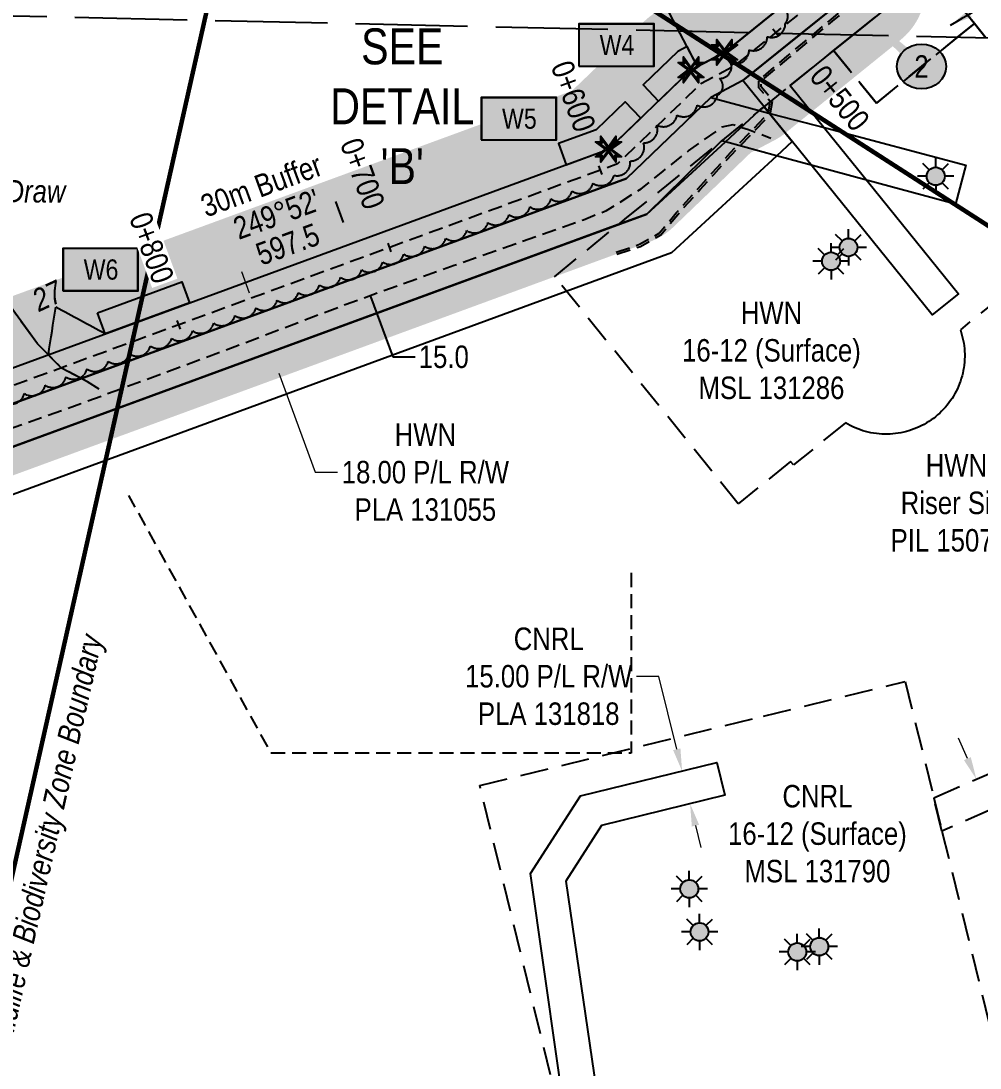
# Model space of a CAD drawing. Extents: x 404585 to 410512, y 6059634 to 6065450.
# Drawn here: x 405766.1 to 406193.3, y 6062492.7 to 6062958.8 of the extents above; entities that cross this region are included whole.
import ezdxf
from ezdxf.enums import TextEntityAlignment as Align

# ---------------------------------------------------------------- set-up
doc = ezdxf.new("R2010")
doc.units = 0
doc.header["$LTSCALE"] = 5
doc.header["$PDSIZE"] = 0.5
for name, pattern in [('0', [1, 1, 0]), ('DASHDOT2', [12.7, 6.35, -3.175, 0, -3.175]), ('foc-ACCESSROAD', [3.75, 2.5, -1.25]), ('foc-TIELINE', [1.875, 1.25, -0.625]), ('foc-TOPO-ephemeral', [6.25, 3.125, -0.625, 0.625, -0.625, 0.625, -0.625]), ('foc-UNSURVEYED', [12.5, 10, -2.5]), ('UG_PIPE', [1.875, 1.25, -0.625])]:
    doc.linetypes.add(name, pattern=pattern)
doc.layers.get('Defpoints').update_dxf_attribs({"color": 9})
for name, color, linetype in [('AS-PIPE-UG', 44, 'UG_PIPE'), ('AS-WILDLIFE', 131, 'DASHDOT2'), ('CHAINAGE', 201, 'foc-TIELINE'), ('DETAIL-T', 7, 'Continuous'), ('F-AR', 190, 'foc-ACCESSROAD'), ('F-RW', 190, 'Continuous'), ('F-WS', 190, 'foc-ACCESSROAD'), ('F-WS-S', 190, 'Continuous'), ('L-BD1', 253, 'Continuous'), ('L-MON', 1, 'Continuous'), ('L-USEC', 7, 'foc-UNSURVEYED'), ('P-BUFFER-H 30m', 51, 'Continuous'), ('P-BUFFER-T', 40, 'Continuous'), ('P-ELEVATION', 7, 'Continuous'), ('P-PROPOSED', 10, 'Continuous'), ('P-PROPOSED-H', 21, 'Continuous'), ('P-TEMP-BLOCKS', 250, 'Continuous'), ('P-TEMP-H', 41, 'Continuous'), ('P-TEMP_WORKSPACE', 46, 'Continuous'), ('P-TXT', 4, 'Continuous'), ('T-BUSH', 110, '0'), ('T-DRAW', 143, 'foc-TOPO-ephemeral'), ('T-WATER-T', 170, 'Continuous')]:
    doc.layers.add(name, color=color, linetype=linetype)
for name, color, linetype, lineweight in [('CHAINAGE-T', 201, 'Continuous', 18), ('F-AR-T', 190, 'Continuous', 9), ('F-RW-T', 190, 'Continuous', 9), ('F-WS-T', 190, 'Continuous', 9), ('T-TIE-T', 201, 'Continuous', 18)]:
    doc.layers.add(name, color=color, linetype=linetype, lineweight=lineweight)
doc.styles.add('240', font='ARIALN.TTF', dxfattribs={"height": 30})
doc.styles.add('80', font='ARIALN.TTF', dxfattribs={"height": 10})
doc.styles.add('80CG', font='ARIALN.TTF', dxfattribs={"height": 10})
doc.styles.add('80L', font='ARIALN.TTF', dxfattribs={"height": 10})
doc.styles.add('80LS', font='ARIALNI.TTF', dxfattribs={"height": 10})
doc.styles.add('foc-LtypeFont', font='ARIALN.TTF', dxfattribs={"height": 7.349999999999999})
doc.linetypes.add('foc-TOPO-flowdirection-NOLINE', pattern='A,0,[">",foc-LtypeFont,S=0.3,R=0,X=0,Y=-0.945],-20,[">",foc-LtypeFont,S=0.3,R=0,X=0,Y=-0.945],0', length=20)
doc.dimstyles.new('Compass 5 000', dxfattribs={"dimscale": 5, "dimtxt": 9, "dimasz": 2, "dimexe": 0.2, "dimexo": 0.0625, "dimgap": 0.5, "dimtad": 0, "dimtih": 1, "dimtoh": 1, "dimzin": 0, "dimdsep": 46, "dimtxsty": '80CG', "dimcen": 0.1, "dimse1": 1, "dimse2": 1, "dimclrd": 256, "dimclrt": 256, "dimaunit": 1, "dimadec": 4, "dimazin": 0, "dimtfac": 0.06, "dimtofl": 0, "dimtmove": 0, "dimatfit": 1, "dimfxl": 0.2, "dimtolj": 1, "dimtzin": 0, "dimlwd": -1, "dimarcsym": 0})

# ---------------------------------------------------------------- blocks, each defined once
blk = doc.blocks.new('*D409')
at = {"layer": 'Defpoints', "color": 0, "transparency": 16777216}
for p in [(406266.213323296, 6062654.072712434), (406272.2584024649, 6062640.314195167), (406191.6368886037, 6062621.306067375)]:
    blk.add_point(p, dxfattribs=at)
at = {"layer": 'F-AR-T', "transparency": 16777216}
for p, q in [((406187.6143356282, 6062630.461342771), (406183.5917826523, 6062639.616618166)), ((406201.704520748, 6062598.392274714), (406206.419603209, 6062587.660811709)), ((406206.419603209, 6062587.660811709), (406216.419603209, 6062587.660811709))]:
    blk.add_line(p, q, dxfattribs=at)
for points in [[(406189.1402148604, 6062631.131768266), (406186.088456396, 6062629.790917275), (406191.6368886037, 6062621.306067375)], [(406203.2303999802, 6062599.06270021), (406200.1786415158, 6062597.721849218), (406197.6819677725, 6062607.547550108)]]:
    blk.add_solid(points, dxfattribs=at)
at = {"layer": 'F-AR-T', "transparency": 16777216, "insert": (406249.9325636458, 6062587.66081171), "char_height": 10, "attachment_point": 5, "style": '80CG'}
blk.add_mtext('\\A1;CNRL\\P15.00 A/R\\PLOC 131881', dxfattribs=at)
blk = doc.blocks.new('*D390')
at = {"layer": 'Defpoints', "color": 0, "transparency": 16777216}
for p in [(405871.3864256789, 6062828.276967162), (405832.1225376159, 6062813.892106796), (405838.3226671491, 6062796.968675787)]:
    blk.add_point(p, dxfattribs=at)
at = {"layer": 'F-RW-T', "transparency": 16777216}
for p, q in [((405867.9463875548, 6062837.666649676), (405864.5063494304, 6062847.05633219)), ((405881.0265933361, 6062801.96385364), (405897.1666834874, 6062757.909015644)), ((405897.1666834874, 6062757.909015644), (405907.1666834878, 6062757.909015643))]:
    blk.add_line(p, q, dxfattribs=at)
for points in [[(405869.5113346402, 6062838.239989363), (405866.3814404698, 6062837.093309988), (405871.3864256789, 6062828.276967162)], [(405882.5915404216, 6062802.537193326), (405879.4616462511, 6062801.390513952), (405877.586555212, 6062811.353536153)]]:
    blk.add_solid(points, dxfattribs=at)
at = {"layer": 'F-RW-T', "transparency": 16777216, "insert": (405946.2526316461, 6062757.909015644), "char_height": 10, "attachment_point": 5, "style": '80CG'}
blk.add_mtext('\\A1;HWN\\P18.00 P/L R/W\\PPLA 131055', dxfattribs=at)
blk = doc.blocks.new('*D391')
at = {"layer": 'Defpoints', "color": 0, "transparency": 16777216}
for p in [(406060.5845275128, 6062624.917925823), (406048.5810358662, 6062621.980061804), (406052.1470307109, 6062607.410160317)]:
    blk.add_point(p, dxfattribs=at)
at = {"layer": 'F-RW-T', "transparency": 16777216}
for p, q in [((406050.268519172, 6062667.066956264), (406040.2685191722, 6062667.066956264)), ((406058.2071888917, 6062634.631229127), (406050.268519172, 6062667.066956264)), ((406066.5278609784, 6062600.634721031), (406068.9051995992, 6062590.921417727))]:
    blk.add_line(p, q, dxfattribs=at)
for points in [[(406059.826072776, 6062635.02745223), (406056.5883050077, 6062634.235006023), (406060.5845275128, 6062624.917925823)], [(406068.1467448627, 6062601.030944135), (406064.9089770943, 6062600.238497928), (406064.1505223573, 6062610.348024336)]]:
    blk.add_solid(points, dxfattribs=at)
at = {"layer": 'F-RW-T', "transparency": 16777216, "insert": (406001.1825710144, 6062667.066956264), "char_height": 10, "attachment_point": 5, "style": '80CG'}
blk.add_mtext('\\A1;CNRL\\P15.00 P/L R/W\\PPLA 131818', dxfattribs=at)
blk = doc.blocks.new('*D393')
at = {"layer": 'Defpoints', "color": 0, "transparency": 16777216}
for p in [(405851.5090867484, 6062801.79872955), (405858.4037487495, 6062782.975497278), (405581.565229845, 6062681.573783208)]:
    blk.add_point(p, dxfattribs=at)
at = {"layer": 'F-RW-T', "transparency": 16777216}
for p, q in [((405571.231183121, 6062709.786937349), (405567.7917983979, 6062719.17685922)), ((405585.0046145678, 6062672.183861337), (405595.2505733022, 6062644.211197692)), ((405595.2505733022, 6062644.211197692), (405605.2505733019, 6062644.211197691))]:
    blk.add_line(p, q, dxfattribs=at)
for points in [[(405572.7961700992, 6062710.360168137), (405569.6661961423, 6062709.213706562), (405574.6705678438, 6062700.397015479)], [(405586.569601546, 6062672.757092124), (405583.4396275892, 6062671.610630549), (405581.565229845, 6062681.573783208)]]:
    blk.add_solid(points, dxfattribs=at)
at = {"layer": 'F-RW-T', "transparency": 16777216, "insert": (405644.7901367401, 6062644.211197691), "char_height": 10, "attachment_point": 5, "style": '80CG'}
blk.add_mtext('\\A1;Hammerhead\\P20.00 P/L R/W\\PPLA 170447', dxfattribs=at)
blk = doc.blocks.new('GAS')
h = blk.add_hatch(color=255)
h.dxf.hatch_style = 1
edge = h.paths.add_edge_path()
edge.add_arc((0, 0), 0.9, 0, 360)
for p, q in [((-0.5711929310346023, 0.5711929297831376), (-1.142385862069204, 1.142385861385264)), ((0, 0.8077887887338874), (0, 1.615577579286764)), ((0.5711929310309642, 0.5711929297831376), (1.142385862065566, 1.142385861385264)), ((-0.8077887898725749, 0), (-1.615577579628734, 0)), ((1.615577579625096, 0), (0.8077887898689368, 0)), ((-0.5711929310346023, -0.5711929316021271), (-1.142385862069204, -1.142385863204253)), ((0, -0.8077887905528768), (0, -1.615577581105753)), ((1.142385862065566, -1.142385863204253), (0.5711929310309642, -0.5711929316021271))]:
    blk.add_line(p, q)
blk.add_circle((0, 0), 0.8000000000000003)
blk = doc.blocks.new('TEMP')
h = blk.add_hatch(color=255)
h.dxf.hatch_style = 1
h.paths.add_polyline_path([(-5.274161e-10, 0.2514284397220763), (-0.6656854269836912, 1.152061669657268), (-0.6656854269836914, 0.6656854303339061), (-1.152061663105632, 0.6656854303339061), (-0.2514284404497629, 5.273253e-10), (-1.152061661774314, -0.665685419564579), (-0.6656854224511335, -0.6656854195645793), (-0.6656854224511335, -1.152061655686338), (-5.273251e-10, -0.2514284436956587), (0.6656854183820542, -1.152061663420681), (0.6656854183820542, -0.6656854208922597), (1.152061656810019, -0.6656854053035205), (0.2514284429676993, 5.273253e-10), (1.152061671303363, 0.6656854258011663), (0.6656854287749412, 0.6656854258011663), (0.6656854131859291, 1.15206166422904)])
h.paths.add_polyline_path([(0.5656854229146121, 0.8485281473411305), (0.5656854319800914, 0.5656854258011663), (0.8485281444547581, 0.5656854258011663), (0.0831890339399251, 0), (0.8485281399220186, -0.5656854150320215), (0.5656854183820542, -0.5656854240973189), (0.5656854183820542, -0.8485281365719859), (0, -0.08318903609469999), (-0.5656854224511337, -0.8485281320390644), (-0.5656854224511337, -0.5656854195645792), (-0.8485281349258001, -0.5656854195645794), (-0.0831890328488955, 0), (-0.8485281394583584, 0.5656854303339058), (-0.5656854269836913, 0.5656854303339061), (-0.5656854269836913, 0.8485281428085727), (0, 0.0831890306941206)], flags=16)
h = blk.add_hatch(color=1)
h.dxf.hatch_style = 1
h.paths.add_polyline_path([(0, 0.0831890306941205), (-0.5656854269836911, 0.8485281428085727), (-0.5656854269836912, 0.5656854303339061), (-0.8485281394583578, 0.5656854303339061), (-0.0831890328488953, -1e-16), (-0.8485281349258001, -0.5656854195645793), (-0.5656854224511337, -0.5656854195645793), (-0.5656854224511337, -0.848528132039064), (0, -0.08318903609469999), (0.5656854183820542, -0.8485281365719856), (0.5656854183820542, -0.5656854240973191), (0.8485281399220184, -0.5656854150320213), (0.0831890339399251, -1e-16), (0.8485281444547581, 0.5656854258011663), (0.5656854319800914, 0.5656854258011663), (0.5656854229146121, 0.8485281473411308)])
at = {"color": 1}
for p, q in [((-0.0831890328488953, 0), (0.0831890339399252, 0)), ((0, 0.0831890306941205), (0, -0.08318903609469999))]:
    blk.add_line(p, q, dxfattribs=at)
at = {"color": 255, "flags": 128}
blk.add_lwpolyline([(-0.251428440449763, 5.27325e-10), (-1.152061663105632, 0.6656854303339061), (-0.6656854269836914, 0.6656854303339061), (-0.6656854269836914, 1.152061669657268), (-5.274159999999999e-10, 0.2514284397220763), (0.6656854131859291, 1.15206166422904), (0.6656854287749412, 0.6656854258011663), (1.152061671303363, 0.6656854258011663), (0.2514284429676991, 5.27325e-10), (1.152061656810019, -0.6656854053035204), (0.6656854183820542, -0.6656854208922596), (0.6656854183820542, -1.152061663420681), (-5.27325e-10, -0.2514284436956586), (-0.6656854224511335, -1.152061655686338), (-0.6656854224511335, -0.6656854195645793), (-1.152061661774314, -0.6656854195645793)], close=True, dxfattribs=at)
at = {"color": 1, "flags": 128}
blk.add_lwpolyline([(-0.0831890328488953, 0), (-0.8485281394583578, 0.5656854303339061), (-0.5656854269836913, 0.5656854303339061), (-0.5656854269836913, 0.8485281428085727), (0, 0.0831890306941205), (0.5656854229146121, 0.8485281473411305), (0.5656854319800914, 0.5656854258011663), (0.8485281444547581, 0.5656854258011663), (0.0831890339399252, 0), (0.8485281399220184, -0.5656854150320214), (0.5656854183820542, -0.5656854240973189), (0.5656854183820542, -0.8485281365719856), (0, -0.08318903609469999), (-0.5656854224511335, -0.848528132039064), (-0.5656854224511335, -0.5656854195645792), (-0.8485281349258001, -0.5656854195645792)], close=True, dxfattribs=at)
blk = doc.blocks.new('*D427')
at = {"layer": 'Defpoints', "color": 0, "transparency": 16777216}
for p in [(405952.1353133169, 6062873.933741299), (405957.2985606741, 6062859.850386702), (405913.2205427082, 6062859.666786285)]:
    blk.add_point(p, dxfattribs=at)
at = {"layer": 'P-TXT', "transparency": 16777216}
for p, q in [((405909.7783778035, 6062869.055689351), (405906.3362128988, 6062878.444592416)), ((405921.8259549702, 6062836.194528623), (405931.7052081823, 6062809.247722373)), ((405931.7052081823, 6062809.247722373), (405941.7052081823, 6062809.247722372))]:
    blk.add_line(p, q, dxfattribs=at)
for points in [[(405911.3431949811, 6062869.629383501), (405908.2135606264, 6062868.4819952), (405913.2205427082, 6062859.666786285)], [(405923.3907721478, 6062836.768222773), (405920.2611377931, 6062835.620834472), (405918.3837900653, 6062845.583431687)]]:
    blk.add_solid(points, dxfattribs=at)
at = {"layer": 'P-TXT', "transparency": 16777216, "insert": (405954.457595631, 6062809.247722372), "char_height": 10, "attachment_point": 5, "style": '80CG'}
blk.add_mtext('\\A1;15.0', dxfattribs=at)
blk = doc.blocks.new('Temp_Area')
h = blk.add_hatch(color=191)
h.dxf.hatch_style = 1
h.paths.add_polyline_path([(-16.82711371331243, -9.436567862801894), (16.33187767662457, -9.436567862801894), (16.33187767662457, 9.053714016554295), (-16.82711371331243, 9.053714016554295)])
at = {"color": 250}
for points in [[(-17.02711371331247, -9.636567862801712), (16.53187767662462, -9.636567862801712), (16.53187767662462, 9.253714016554113), (-17.02711371331247, 9.253714016554113)], [(-16.92711371331245, -9.536567862801803), (16.43187767662459, -9.536567862801803), (16.43187767662459, 9.153714016554204), (-16.92711371331245, 9.153714016554204)]]:
    blk.add_lwpolyline(points, close=True, dxfattribs=at)
at = {"color": 250, "style": '80L'}
blk.add_attdef('TEMPORARY', text='', height=9, dxfattribs=at).set_placement((0.001048257894581184, -0.1484938545327168), align=Align.MIDDLE_CENTER)
blk = doc.blocks.new('*U657')
at = {"layer": 'P-ELEVATION'}
h = blk.add_hatch(color=111, dxfattribs=at)
h.dxf.hatch_style = 1
edge = h.paths.add_edge_path()
edge.add_ellipse((0, 0), major_axis=(-10.94338366431845, 0), ratio=0.9137941524069553, start_angle=0, end_angle=360)
at = {"layer": 'P-ELEVATION', "color": 7, "flags": 128}
blk.add_lwpolyline([(0, 0, 5, 0, 0), (-39.70195095919167, 35.48301664265892, 0, 0, 0)], format="xyseb", dxfattribs=at)
at = {"layer": 'P-ELEVATION', "color": 7}
blk.add_ellipse((0, 0), major_axis=(-10.94338366431845, 0), ratio=0.9137941524069553, dxfattribs=at)
at = {"layer": 'P-ELEVATION', "style": '80'}
blk.add_attdef('BEND', text='', height=10, dxfattribs=at).set_placement((0, 0), align=Align.MIDDLE_CENTER)

msp = doc.modelspace()

# ---------------------------------------------------------------- hatches: boundary and pattern name
at = {"layer": 'P-BUFFER-H 30m'}
h = msp.add_hatch(color=256, dxfattribs=at)
h.dxf.hatch_style = 1
edge = h.paths.add_edge_path()
edge.add_line((404940.0829213461, 6061888.119113913), (405133.5512000923, 6061923.869140613))
edge.add_line((405133.5512000923, 6061923.869140613), (405164.2975908084, 6061958.695398627))
edge.add_line((405164.2975908084, 6061958.695398627), (405438.5979973365, 6062706.319315919))
edge.add_arc((405466.7621963969, 6062695.985977094), 29.99999999973507, 110.1339747783631, 159.8521025405417, ccw=False)
edge.add_line((405456.4357016823, 6062724.152686289), (406011.5193996995, 6062927.657782814))
edge.add_line((406011.5193996995, 6062927.657782814), (406043.7326047603, 6062958.603954992))
edge.add_arc((406064.5160709835, 6062936.96954879), 29.99999999971488, 117.70618526119799, 133.8507502172197, ccw=False)
edge.add_line((406050.5679422616, 6062963.529851972), (406062.8525971393, 6062969.981131777))
edge.add_line((406062.8525971393, 6062969.981131777), (406075.6295963753, 6062980.306200447))
edge.add_line((406075.6295963753, 6062980.306200447), (405915.5440436103, 6063177.162115133))
edge.add_line((405915.5440436103, 6063177.162115133), (405912.0050428001, 6063176.524142346))
edge.add_line((405912.0050428001, 6063176.524142346), (405869.7556900671, 6063148.181082046))
edge.add_line((405869.7556900671, 6063148.181082046), (405830.5390621867, 6063110.564137946))
edge.add_arc((405809.7720206116, 6063132.214310791), 30.00000000034117, 223.8072676086337, 313.8072676183823, ccw=False)
edge.add_line((405788.1218477626, 6063111.44726922), (405777.7383269763, 6063122.272355644))
edge.add_arc((405799.3884998247, 6063143.039397215), 29.99999999990303, 133.8072676178207, 223.8072676094802, ccw=False)
edge.add_line((405778.62145825, 6063164.689570061), (405820.6654553369, 6063205.01855227))
edge.add_arc((405841.4324969106, 6063183.368379423), 30.00000000000594, 123.8557613978997, 133.8072676151454, ccw=False)
edge.add_line((405824.719374432, 6063208.281659758), (405878.0417621412, 6063244.053087076))
edge.add_arc((405894.7548846225, 6063219.139806745), 29.99999999924087, 100.21891206334442, 123.8557614053039, ccw=False)
edge.add_line((405889.4325968698, 6063248.663919822), (405922.9689073357, 6063254.709483119))
edge.add_arc((405928.2911950863, 6063225.185370039), 30.00000000055485, 69.63470323072028, 100.21891205877472, ccw=False)
edge.add_line((405938.7313236418, 6063253.310158319), (405947.6138376761, 6063250.012903688))
edge.add_arc((405937.1737091207, 6063221.88811541), 29.99999999959767, 39.11841617707552, 69.63470323041389, ccw=False)
edge.add_line((405960.4490187201, 6063240.815871828), (406162.2972523667, 6062992.604724877))
edge.add_arc((406139.0219427678, 6062973.676968457), 29.99999999989551, -51.05839001649832, 39.11841617908681, ccw=False)
edge.add_line((406157.877785062, 6062950.343361548), (406106.549453617, 6062908.865036884))
edge.add_arc((406087.6936113259, 6062932.198643796), 30.00000000036342, 297.70618540935214, 308.94160997565166, ccw=False)
edge.add_line((406101.6417401168, 6062905.638340649), (406091.0887381465, 6062900.096437386))
edge.add_line((406091.0887381465, 6062900.096437386), (406056.6640501186, 6062867.025765898))
edge.add_arc((406035.8805839025, 6062888.660172107), 29.99999999953688, 290.13397477878055, 313.8507501988936, ccw=False)
edge.add_line((406046.2070786172, 6062860.493462912), (405501.8275709544, 6062660.912742655))
edge.add_line((405501.8275709544, 6062660.912742655), (405231.7944784962, 6061924.92081882))
edge.add_arc((405203.6302846411, 6061935.254171832), 29.99999999994423, 318.5602989488544, 339.85207367782925, ccw=False)
edge.add_line((405226.1198643601, 6061915.399227762), (405179.4937803468, 6061862.586133468))
edge.add_arc((405157.0042006273, 6061882.441077538), 29.99999999957325, 280.4693041151394, 318.56029895077637, ccw=False)
edge.add_line((405162.455462413, 6061852.940505596), (404953.7110758096, 6061814.367684031))
edge.add_arc((404948.2598140241, 6061843.868255974), 30.00000000019685, 190.4693040988284, 280.4693041144882, ccw=False)
edge.add_line((404918.7592420799, 6061838.416994196), (404916.0336111871, 6061853.167280193))
edge.add_arc((404945.5341831315, 6061858.61854197), 29.99999999998841, 100.46930411416031, 190.4693040970389, ccw=False)
at = {"layer": 'P-PROPOSED-H'}
h = msp.add_hatch(color=256, dxfattribs=at)
h.dxf.hatch_style = 1
h.paths.add_polyline_path([(404945.5341831315, 6061858.61854197), (405149.1865337824, 6061896.250431913), (405190.5193884223, 6061943.067916067), (405466.7621963968, 6062695.985977093), (406027.7601891684, 6062901.659375676), (406064.5160709838, 6062936.96954879), (406079.4132766752, 6062944.792808229), (406117.891160495, 6062975.886712624), (405928.1176488131, 6063209.249671242), (405926.9160837135, 6063209.695701064), (405900.5049373464, 6063204.934585272), (405850.873561297, 6063171.639280298), (405809.7720206113, 6063132.21431079), (405799.3884998251, 6063143.039397215), (405841.432496912, 6063183.368379424), (405894.7548846211, 6063219.139806743), (405928.291195087, 6063225.18537004), (405937.1737091212, 6063221.888115409), (406139.0219427678, 6062973.676968457), (406087.6936113229, 6062932.198643793), (406073.3736267012, 6062924.678511634), (406035.8805839028, 6062888.660172108), (405478.4509860426, 6062684.295020467), (405203.6302846409, 6061935.254171832), (405157.0042006276, 6061882.441077539), (404948.2598140242, 6061843.868255974)])
at = {"layer": 'P-TEMP-H'}
h = msp.add_hatch(color=256, dxfattribs=at)
h.dxf.hatch_style = 1
h.paths.add_polyline_path([(406117.8911843662, 6062975.886683269), (406079.4132766741, 6062944.792808234), (406067.4379520051, 6062938.503973017), (406053.489823281, 6062965.0642762), (406062.8526073934, 6062969.981137167), (406098.9633377836, 6062999.16210374)])
h = msp.add_hatch(color=256, dxfattribs=at)
h.dxf.hatch_style = 1
h.paths.add_polyline_path([(406050.0931335155, 6062923.113904636), (406064.5160709839, 6062936.96954879), (406067.4379520051, 6062938.503973017), (406062.7885757681, 6062947.357407403), (406058.6110338385, 6062945.163573543), (406043.1653114412, 6062930.325373375)])
h = msp.add_hatch(color=256, dxfattribs=at)
h.dxf.hatch_style = 1
h.paths.add_polyline_path([(406008.9823830377, 6062894.775045848), (406027.7601891684, 6062901.659375676), (406042.1831266356, 6062915.515019806), (406035.2553045623, 6062922.726488559), (406022.346592679, 6062910.325511388), (406005.5402181332, 6062904.163948933)])
h = msp.add_hatch(color=256, dxfattribs=at)
h.dxf.hatch_style = 1
h.paths.add_polyline_path([(405800.1877527533, 6062828.877512968), (405837.7433650141, 6062842.646172588), (405841.185529919, 6062833.25726952), (405803.6299176584, 6062819.488609898)])

# ---------------------------------------------------------------- linework, layer by layer
at = {"layer": 'AS-PIPE-UG', "flags": 128}
for points in [[(406031.5044705715, 6062854.905751613), (406041.9875935437, 6062858.441485448), (406051.0838447645, 6062863.50775195), (406058.6583723664, 6062872.679373539), (406068.4564464102, 6062883.57222678), (406074.7201917187, 6062890.502157691), (406082.8579956033, 6062899.514188339), (406099.8051996965, 6062917.10323997), (406100.8868053852, 6062923.227775113), (406095.8036953125, 6062929.396499534), (406095.7597934361, 6062931.961731559), (406102.0017656568, 6062937.213154583), (406108.0751939845, 6062942.309192125), (406127.5767651025, 6062958.711877967), (406137.2054426465, 6062966.689487291), (406143.9040288551, 6062972.60613908), (406145.1051507198, 6062977.971222086), (406142.0032819235, 6062982.399655679), (406132.4404105084, 6062995.41381152), (406118.9437824656, 6063013.618495817), (406100.123022675, 6063038.157043467), (406088.8159087405, 6063052.590059238), (406051.296910469, 6063098.503755796), (406008.6399285984, 6063150.976415211), (405969.6732956585, 6063199.098841602), (405957.6131042092, 6063214.756160673), (405950.1872521819, 6063223.20787289), (405943.5842597287, 6063228.374363829), (405935.6126305512, 6063232.390834509), (405916.4027425752, 6063232.518038857), (405894.3276156015, 6063228.617675583), (405884.2571846401, 6063224.185586593), (405864.5885300218, 6063212.0615685), (405844.6347424467, 6063199.24363208), (405836.2748545303, 6063194.396686362), (405829.0941647017, 6063190.952185232)], [(406031.1848802053, 6062855.853307415), (406041.5811185437, 6062859.359736916), (406050.432727166, 6062864.289746782), (406057.9007717399, 6062873.332433304), (406067.713772304, 6062884.241880868), (406073.9783262373, 6062891.172706427), (406082.1266481452, 6062900.1963852), (406098.8734754918, 6062917.577471144), (406099.8218621301, 6062922.947660441), (406094.8098188203, 6062929.030140146), (406094.7517951651, 6062932.42052236), (406101.3584885819, 6062937.97878833), (406107.4319646166, 6062943.074865923), (406126.9359159875, 6062959.479553763), (406136.9940164739, 6062967.812951131), (406142.9204325553, 6062972.789980181), (406144.0328860803, 6062977.759005954), (406141.190727389, 6062981.816660178), (406131.6358320493, 6062994.819961363), (406118.1453322424, 6063013.016379655), (406099.3326626932, 6063037.544379231), (406088.0350568853, 6063051.965258335), (406050.5217634658, 6063097.871973584), (406007.863372493, 6063150.346366368), (405968.8884832102, 6063198.478989076), (405956.8405715175, 6063214.120365729), (405949.4975779259, 6063222.477772877), (405943.0459477253, 6063227.525830893), (405935.3718191364, 6063231.392407195), (405916.4871202225, 6063231.5174582), (405894.6202055187, 6063227.653883073), (405884.7231706955, 6063223.298107334), (405865.1211793557, 6063211.215181367), (405845.1560399677, 6063198.389952778), (405836.7426099806, 6063193.511964096), (405829.5266681854, 6063190.050552947)], [(405468.1943602301, 6062779.542196925), (405468.2043643085, 6062779.444156932), (405494.2129674959, 6062745.052136017), (405513.7259225374, 6062719.34065396), (405524.7023974267, 6062705.261914339), (405530.5147670135, 6062697.563775938), (405539.420397661, 6062697.979945626), (405552.4577127136, 6062703.291110858), (405593.8996077454, 6062718.099147822), (405630.6405863076, 6062731.776723873), (405753.1875462522, 6062774.399100187), (405792.7906916625, 6062788.517856098), (405854.3027689062, 6062811.161087314), (405910.594718008, 6062832.575817647), (405959.0034532797, 6062850.024931326), (406016.700975407, 6062870.321205687), (406026.9291452272, 6062874.42787992), (406042.2924085225, 6062884.032795652), (406052.2034490554, 6062891.98603803), (406063.4120185651, 6062900.939688254), (406078.4421460474, 6062911.592030993), (406083.2691139057, 6062912.713488173), (406090.1639247821, 6062910.41555135), (406100.0689628681, 6062906.599995825)]]:
    msp.add_lwpolyline(points, dxfattribs=at)
at = {"layer": 'AS-WILDLIFE', "const_width": 2.000815692541538, "flags": 128}
for points in [[(405448.1641289615, 6063348.922550653), (406436.5062251604, 6062713.559006504)], [(405894.5949357264, 6063166.472878288), (405729.4131533757, 6062432.413103983), (405778.5498689646, 6062055.782755194)]]:
    msp.add_lwpolyline(points, dxfattribs=at)
at = {"layer": 'CHAINAGE'}
for p, q in [((406103.4415341045, 6062951.99585442, 751.6203195797226), (406100.9274217297, 6062955.107001952, 751.6203195797226)), ((406024.9358633322, 6062890.505591835, 752.6356846756919), (406023.5589973701, 6062894.26115306, 752.6356846756919)), ((405931.0468326799, 6062856.083942787, 753.1147937131302), (405929.6699667178, 6062859.839504012, 753.1147937131302)), ((405837.1578020276, 6062821.662293739, 751.0207060943568), (405835.7809360655, 6062825.417854964, 751.0207060943568))]:
    msp.add_line(p, q, dxfattribs=at)
at = {"layer": 'CHAINAGE', "flags": 128}
msp.add_lwpolyline([(406037.9474924713, 6062713.083234042), (406037.9382378741, 6062632.90695934), (405877.5936498348, 6062632.928601609), (405814.229509061, 6062747.551071389), (405814.229509061, 6062747.551071389)], dxfattribs=at)
at = {"layer": 'F-AR'}
msp.add_lwpolyline([(406435.2344423032, 6062652.300570819), (406413.3881724928, 6062678.763031626), (406412.4871960547, 6062679.855015945), (406400.7727951803, 6062694.044856862), (406390.649560183, 6062706.307176701), (406367.1034924551, 6062734.829543027), (406337.6614248472, 6062770.493624745), (406270.2420239968, 6062852.159997824), (406260.6892969015, 6062863.731933872), (406251.1362158362, 6062875.303999348), (406249.8861885607, 6062876.817750166), (406253.7823388523, 6062880.106706587), (406195.8857835784, 6062951.285425933), (406190.7217911682, 6062957.634100151), (406171.8033358193, 6062980.892676033), (406179.5697095658, 6062987.192170166), (406272.3324079371, 6062873.14859633), (406281.7868725918, 6062861.525164103), (406292.2490837533, 6062848.662796255), (406338.101668973, 6062791.751045648), (406367.5490078558, 6062756.326095738), (406383.7498627197, 6062736.818187473), (406402.9433732799, 6062713.706022274), (406435.6896272577, 6062674.275808435)], dxfattribs=at)
msp.add_lwpolyline([(406390.649560183, 6062706.307176701), (406400.7727951803, 6062694.044856862), (406412.4981316189, 6062679.842572118), (406399.3056174669, 6062680.102664906), (406379.3944355625, 6062680.51188379), (406365.9226232839, 6062677.831024915), (406350.7767018954, 6062674.816842039), (406335.5409025676, 6062668.121983013), (406176.3150117134, 6062598.154459883), (406172.6749446713, 6062612.974758738), (406335.8838975492, 6062684.683869855), (406361.3972084119, 6062695.893014465), (406366.2944349779, 6062695.790121017), (406384.9174064024, 6062695.399595731), (406385.5706379592, 6062696.748930871), (406390.365044569, 6062706.652152362), (406390.649560183, 6062706.307176701)], close=True, dxfattribs=at)
at = {"layer": 'F-RW'}
for points in [[(406171.8033358227, 6062980.892676036), (406136.7536714268, 6062952.601201155), (406128.0715022399, 6062945.581463217), (406108.7613328021, 6062929.994650732), (406124.2115990094, 6062910.866362757), (406143.1213983595, 6062887.455679042), (406183.5915379025, 6062837.352546507), (406171.9191705816, 6062827.9241018), (406118.4440586301, 6062894.129055403), (406109.6667632473, 6062904.994935688), (406099.9588723775, 6062917.046133487), (406097.9622798715, 6062919.485538344), (406097.0906222338, 6062920.564763376), (406087.6936113229, 6062932.198643793), (406113.603846091, 6062953.120508492), (406138.0506144607, 6062972.875368102)], [(405093.048065714, 6062939.16873603), (405379.2521925804, 6062896.190436683), (405408.7027373221, 6062875.339402622), (405535.0821947833, 6062708.673726344), (405537.2282118479, 6062705.843959919), (406035.8805839028, 6062888.660172108), (406073.3736267012, 6062924.67851164), (406094.8967583459, 6062918.930075927), (406100.1847196036, 6062917.461160398), (406124.4282349229, 6062911.17878693), (406186.9943109885, 6062894.6358536), (406182.3909083836, 6062877.226563642), (406143.3448185175, 6062887.773584783), (406118.6655457036, 6062894.439808713), (406102.6808586927, 6062898.706074847), (406079.9030352242, 6062904.908376838), (406078.1418594491, 6062905.389179582), (406044.8588935188, 6062872.780236325), (406032.0388722816, 6062868.126711352), (405530.9272845643, 6062684.362341761), (405396.0361904822, 6062862.252407586), (405372.3454833092, 6062879.026281458), (405201.4592183113, 6062904.684347624)], [(406135.007021126, 6062047.76813678), (406104.1898706736, 6062148.470731132), (406010.9535684226, 6062453.219912659), (405993.0974501435, 6062579.374666225), (406015.304348021, 6062613.835566317), (406076.052025711, 6062628.703608168), (406079.618328617, 6062614.13401114), (406024.675732805, 6062600.686309521), (406008.7311853172, 6062575.943380301), (406026.1394626084, 6062457.048230561), (406026.8648437393, 6062452.090353849), (406120.0058952819, 6062148.115820595), (406148.4865670712, 6062055.173692536), (406150.8652027227, 6062047.411579832)]]:
    msp.add_lwpolyline(points, dxfattribs=at)
msp.add_lwpolyline([(405523.5709361526, 6062660.363610199), (405381.9587121214, 6062847.706718538), (405364.668764775, 6062859.949053875), (405198.4887468899, 6062884.903121595), (405184.6867146288, 6062793.00230658), (405164.9859892243, 6062795.961434924), (405181.7600897334, 6062907.641282223), (405201.4592038262, 6062904.68364691), (405372.3454833092, 6062879.026281458), (405396.0361904822, 6062862.252407586), (405530.9272845643, 6062684.362341761), (406044.8588935188, 6062872.780236325), (406079.9025700003, 6062904.905482207), (406094.9086740377, 6062918.843608513), (406096.4120519373, 6062920.095263585), (406097.0906222338, 6062920.564763376), (406109.6173507669, 6062905.056275435), (406102.6757162308, 6062898.656008309), (406055.8939536003, 6062855.524173245)], close=True, dxfattribs=at)
at = {"layer": 'F-WS'}
for points in [[(406183.2540516879, 6062951.558076731), (406147.1174090651, 6062922.177279171), (406128.0690823849, 6062945.585018516), (406136.7536714268, 6062952.601201155), (406171.8033358193, 6062980.892676033), (406190.7217911682, 6062957.634100151), (406183.2540516879, 6062951.558076731)], [(406204.0073824944, 6062485.080070777), (406029.8320235297, 6062442.405573164), (406026.8648437393, 6062452.090353849), (406026.1386658042, 6062457.051752132), (406010.9518928616, 6062453.278832165), (405970.525849133, 6062618.464015524), (406096.8112295054, 6062649.371077565), (406159.9673966413, 6062664.715972593), (406172.6749446713, 6062612.974758738), (406176.3150117134, 6062598.154459883), (406204.0073824944, 6062485.080070777)]]:
    msp.add_lwpolyline(points, close=True, dxfattribs=at)
msp.add_lwpolyline([(406203.3362556645, 6062836.59389124), (406184.4884989909, 6062821.329839813), (406184.8692060537, 6062820.165880957), (406185.2088376581, 6062818.989955787), (406185.5070025447, 6062817.802773428), (406185.7638415282, 6062816.605532674), (406185.9784769171, 6062815.400655142), (406186.151035008, 6062814.188639028), (406186.2809113277, 6062812.971099061), (406186.3683813284, 6062811.750132559), (406186.4128798204, 6062810.526452336), (406186.4144103747, 6062809.459587476), (406186.3737058726, 6062808.078846386), (406186.2898058167, 6062806.857929751), (406186.1633982096, 6062805.63989777), (406185.9947067575, 6062804.427149265), (406185.7833092086, 6062803.221695853), (406185.5300771391, 6062802.023619656), (406185.2354164701, 6062800.835716188), (406184.8989379957, 6062799.658794803), (406184.5220019716, 6062798.494129071), (406184.1041177885, 6062797.343231343), (406183.6465918844, 6062796.207576741), (406183.1495837778, 6062795.089264993), (406182.6133832871, 6062793.988290033), (406182.0392513496, 6062792.906728776), (406181.4280906962, 6062791.846164785), (406180.7796343055, 6062790.807705274), (406180.0957600128, 6062789.792412802), (406179.3767266768, 6062788.801583887), (406178.6232030842, 6062787.836706916), (406177.8365453654, 6062786.898855263), (406177.0177038513, 6062785.989110852), (406176.1672686143, 6062785.107962178), (406175.2867946051, 6062784.257680294), (406174.3769753794, 6062783.438150674), (406173.4390760471, 6062782.651650447), (406172.4744816427, 6062781.897850465), (406171.4839231084, 6062781.178437975), (406170.468688234, 6062780.493987135), (406169.4305906807, 6062779.845261537), (406168.3702971998, 6062779.233649365), (406167.289141095, 6062778.659122957), (406166.1884247081, 6062778.122957177), (406165.0697319131, 6062777.626020518), (406163.9344373742, 6062777.167483214), (406162.7837461921, 6062776.749523547), (406161.6192815289, 6062776.372107802), (406160.442391236, 6062776.03590907), (406159.2542781556, 6062775.740201312), (406158.0566649677, 6062775.486951751), (406156.8508145534, 6062775.275533301), (406155.6382383061, 6062775.106114923), (406154.4207995698, 6062774.979058444), (406153.1996184911, 6062774.895242008), (406151.9760117781, 6062774.853837154), (406150.7516751089, 6062774.855509634), (406149.5281032525, 6062774.899627577), (406148.307161641, 6062774.986653073), (406147.0896514894, 6062775.116068684), (406145.877543785, 6062775.287833547), (406144.6725300517, 6062775.502413232), (406143.4755149765, 6062775.758687466), (406142.2880141051, 6062776.057025291), (406141.111857539, 6062776.396187008), (406139.9482150934, 6062776.776649024), (406138.7982170831, 6062777.196985945), (406137.6641430295, 6062777.658051633), (406136.5466574348, 6062778.158330241), (406135.4473647507, 6062778.696887046), (406133.3086747421, 6062779.887923934), (406110.1863298459, 6062761.210556013), (406108.9161464908, 6062762.733376754), (406085.6159537933, 6062743.893081479), (406003.7918930703, 6062844.936034515), (406035.1092403925, 6062870.538487315), (406077.9227796146, 6062905.092289601), (406096.1839999291, 6062919.837215669), (406097.08859569, 6062920.567709629), (406108.7616639782, 6062929.99384273), (406128.0690823849, 6062945.585018516), (406147.1174090651, 6062922.177279171), (406183.2540516879, 6062951.558076731), (406190.7217911682, 6062957.634100151), (406195.8857835784, 6062951.285425933)], dxfattribs=at)
at = {"layer": 'L-USEC'}
msp.add_line((405540.1856280125, 6062966.024356527), (406341.3384712212, 6062948.015917704), dxfattribs=at)
at = {"layer": 'P-PROPOSED'}
msp.add_lwpolyline([(405190.5193884223, 6061943.067916067), (405466.7621963968, 6062695.985977093), (406027.7601891684, 6062901.659375676), (406064.5160709838, 6062936.96954879), (406079.4132766752, 6062944.792808229), (406117.891160495, 6062975.886712624), (405928.1176488131, 6063209.249671242), (405926.9160837135, 6063209.695701064), (405900.5049373464, 6063204.934585272), (405850.873561297, 6063171.639280298), (405809.7720206113, 6063132.21431079), (405799.3884998251, 6063143.039397215), (405841.432496912, 6063183.368379424), (405894.7548846211, 6063219.139806743), (405928.291195087, 6063225.18537004), (405937.1737091212, 6063221.888115409), (406139.0219427678, 6062973.676968457), (406087.6936113229, 6062932.198643793), (406073.3736267012, 6062924.678511634), (406035.8805839028, 6062888.660172108), (405478.4509860426, 6062684.295020467), (405203.6302846409, 6061935.254171832)], dxfattribs=at)
at = {"layer": 'P-TEMP_WORKSPACE'}
for points in [[(406117.8911843662, 6062975.886683269), (406079.4132766741, 6062944.792808234), (406067.4379520051, 6062938.503973017), (406053.489823281, 6062965.0642762), (406062.8526073934, 6062969.981137167), (406098.9633377836, 6062999.16210374), (406117.8911843662, 6062975.886683269)], [(406050.0931335155, 6062923.113904636), (406064.5160709839, 6062936.96954879), (406067.4379520051, 6062938.503973017), (406062.7885757681, 6062947.357407403), (406058.6110338385, 6062945.163573543), (406043.1653114412, 6062930.325373375)], [(406008.9823830377, 6062894.775045848), (406027.7601891684, 6062901.659375676), (406042.1831266356, 6062915.515019806), (406035.2553045623, 6062922.726488559), (406022.346592679, 6062910.325511388), (406005.5402181332, 6062904.163948933)], [(405800.1877527533, 6062828.877512968), (405837.7433650141, 6062842.646172588), (405841.185529919, 6062833.25726952), (405803.6299176584, 6062819.488609898)]]:
    msp.add_lwpolyline(points, close=True, dxfattribs=at)
at = {"layer": 'T-BUSH', "flags": 128}
msp.add_lwpolyline([(405480.7828945484, 6062785.669191563, 0.52056705), (405487.870773497, 6062778.614974973, 0.52056705), (405494.9586524456, 6062771.560758338, 0.52056705), (405501.4532899078, 6062764.012043265, 0.52056705), (405507.1158628488, 6062755.769757899, 0.52056705), (405512.7784357926, 6062747.527472557, 0.52056705), (405517.511828083, 6062738.765970074, 0.52056705), (405523.961783228, 6062731.255037847, 0.52056705), (405531.6381163121, 6062725.221036492, 0.52056705), (405541.2060982508, 6062722.313508071, 0.52056705), (405550.7740801881, 6062719.405979628, 0.52056705), (405560.7367687179, 6062718.929132822, 0.52056705), (405570.1629385306, 6062721.651713232, 0.52056705), (405579.5045906582, 6062725.220121214, 0.52056705), (405588.8462427859, 6062728.788529196, 0.52056705), (405598.2710513109, 6062732.127373719, 0.52056705), (405607.7308740744, 6062735.369557132, 0.52056705), (405617.1770176564, 6062738.650804097, 0.52056705), (405626.5928993235, 6062742.018469799, 0.52056705), (405636.0087809906, 6062745.386135546, 0.52056705), (405645.4246626577, 6062748.75380127, 0.52056705), (405654.8405443248, 6062752.121466973, 0.52056705), (405664.2564259919, 6062755.489132719, 0.52056705), (405673.672307659, 6062758.856798444, 0.52056705), (405683.0881893261, 6062762.224464145, 0.52056705), (405692.5040709932, 6062765.592129893, 0.52056705), (405701.9199526603, 6062768.959795617, 0.52056705), (405711.3358343274, 6062772.327461319, 0.52056705), (405720.7517159946, 6062775.695127065, 0.52056705), (405730.1675976617, 6062779.06279279, 0.52056705), (405739.5834793288, 6062782.430458492, 0.52056705), (405748.9993609958, 6062785.798124239, 0.52056705), (405758.3779959362, 6062789.264552466, 0.52056705), (405767.672779612, 6062792.953318712, 0.52056705), (405776.9675632878, 6062796.642084958, 0.52056705), (405786.2623469636, 6062800.330851227, 0.52056705), (405795.609543251, 6062803.881246506, 0.52056705), (405805.0156668925, 6062807.27607167, 0.52056705), (405814.421790534, 6062810.670896856, 0.52056705), (405823.8279141755, 6062814.065722042, 0.52056705), (405833.2340378169, 6062817.46054725, 0.52056705), (405842.6401614584, 6062820.855372435, 0.52056705), (405852.0462850999, 6062824.250197621, 0.52056705), (405861.4524087413, 6062827.645022784, 0.52056705), (405870.8585323828, 6062831.03984797, 0.52056705), (405880.2646560243, 6062834.434673178, 0.52056705), (405889.6707796658, 6062837.829498364, 0.52056705), (405899.0769033072, 6062841.224323549, 0.52056705), (405908.4830269487, 6062844.619148713, 0.52056705), (405917.8891505902, 6062848.013973898, 0.52056705), (405927.2685725451, 6062851.481432426, 0.52056705), (405936.6338372487, 6062854.987401221, 0.52056705), (405945.9991019522, 6062858.49336997, 0.52056705), (405955.3643666543, 6062861.999338766, 0.52056705), (405964.7296313593, 6062865.505307515, 0.52056705), (405974.0948960628, 6062869.01127631, 0.52056705), (405983.4601607663, 6062872.51724506, 0.52056705), (405992.8254254698, 6062876.023213855, 0.52056705), (406002.1906901734, 6062879.529182605, 0.52056705), (406011.5559548769, 6062883.0351514, 0.52056705), (406020.9212195805, 6062886.541120172, 0.52056705), (406030.286484284, 6062890.047088944, 0.52056705), (406037.4715205371, 6062896.421696179, 0.52056705), (406043.3567918994, 6062904.506470819, 0.52056705), (406049.3408420627, 6062912.47362879, 0.52056705), (406058.320955937, 6062916.873350918, 0.52056705), (406067.3010698113, 6062921.273073046, 0.52056705), (406076.2811836856, 6062925.672795197, 0.52056705), (406077.2475786475, 6062933.189559495, 0.52056705), (406082.3256446918, 6062939.96093005, 0.52056705), (406090.4003697431, 6062945.8599821, 0.52056705), (406098.4750947944, 6062951.759034172, 0.52056705), (406106.5498198443, 6062957.658086244, 0.52056705), (406104.5575288298, 6062965.26118896, 0.52056705), (406097.0441614971, 6062971.860379162, 0.52056705), (406089.5307941644, 6062978.459569342, 0.52056705), (406082.0174268317, 6062985.058759544, 0.52056705), (406078.1069476315, 6062993.933415735, 0.52056705), (406077.5171908994, 6063002.916895553, 0.52056705), (406085.0609525294, 6063009.481319402, 0.52056705), (406088.4764250446, 6063017.822714874, 0.52056705), (406088.0588631735, 6063027.813993174, 0.52056705), (406084.5765898363, 6063036.623120536, 0.52056705), (406078.1764192965, 6063044.306727549, 0.52056705), (406071.7762487594, 6063051.990334608, 0.52056705), (406065.376078221, 6063059.673941643, 0.52056705), (406058.9759076825, 6063067.357548657, 0.52056705), (406052.575737144, 6063075.041155692, 0.52056705), (406046.1755666056, 6063082.72476275, 0.52056705), (406039.7753960672, 6063090.408369786, 0.52056705), (406033.3752255287, 6063098.091976799, 0.52056705), (406026.9750549903, 6063105.775583857, 0.52056705), (406020.5748844518, 6063113.459190893, 0.52056705), (406014.351639043, 6063121.285562987, 0.52056705), (406008.1938327302, 6063129.164739429, 0.52056705), (406002.0360264175, 6063137.043915872, 0.52056705), (405995.8782201047, 6063144.923092292, 0.52056705), (405989.7204137906, 6063152.802268734, 0.52056705), (405983.5626074792, 6063160.681445178, 0.52056705), (405977.4048011664, 6063168.560621643, 0.52056705), (405971.2469948522, 6063176.439798085, 0.52056705), (405965.0891885409, 6063184.318974528, 0.52056705), (405958.9313822281, 6063192.19815097, 0.52056705), (405952.7735759153, 6063200.07732739, 0.52056705), (405944.5707214519, 6063205.432071144, 0.52056705), (405935.585128975, 6063209.82059345, 0.52056705), (405926.2993819668, 6063212.232916146, 0.52056705), (405916.423071962, 6063210.671405554, 0.52056705), (405906.6383333008, 6063208.607697887, 0.52056705), (405896.8535946396, 6063206.543990199, 0.52056705), (405887.0688559783, 6063204.480282555, 0.52056705), (405877.3339221074, 6063202.197298991, 0.52056705), (405868.3411621652, 6063198.070247782, 0.52056705), (405859.7669035984, 6063192.924172576, 0.52056705), (405851.1926450316, 6063187.778097392, 0.52056705), (405842.6183864648, 6063182.632022185, 0.52056705), (405834.5534632834, 6063176.977998426, 0.52056705), (405832.1629091076, 6063167.476849426, 0.52056705), (405831.0937971795, 6063157.534163688, 0.52056705), (405831.3129639513, 6063147.54116713, 0.52056705), (405831.5299966086, 6063140.072280216, 0.52056705)], format="xyb", dxfattribs=at)
at = {"layer": 'T-DRAW', "linetype": 'foc-TOPO-flowdirection-NOLINE', "flags": 128}
msp.add_lwpolyline([(405801.0490584334, 6062794.938473655), (405795.7769090836, 6062798.180795508), (405784.2662164044, 6062804.303291504), (405773.4868218609, 6062815.085687271), (405756.1737636733, 6062838.73532878), (405752.0550845702, 6062847.791020581), (405729.1955863085, 6062862.941548138)], dxfattribs=at)
at = {"layer": 'T-DRAW', "flags": 128}
msp.add_lwpolyline([(405801.0490584334, 6062794.938473655), (405795.7769090836, 6062798.180795508), (405784.2662164044, 6062804.303291504), (405773.4868218609, 6062815.085687271), (405756.1737636733, 6062838.73532878), (405752.0550845702, 6062847.791020581), (405742.750291192, 6062854.767864901)], dxfattribs=at)

# ---------------------------------------------------------------- block references
msp.add_blockref('*U657', (406167.187174177, 6062938.497223671)).add_auto_attribs({'BEND': '2'})
at = {"layer": 'F-WS-S', "xscale": 5.000000000000009, "yscale": 5.000000000000009, "zscale": 5.000000000000009}
for p in [(406173.5266183719, 6062889.624531684), (406134.6638189094, 6062858.000059137), (406126.919773138, 6062851.808346769), (406063.7717034918, 6062572.476429937), (406068.3399512223, 6062553.339857657), (406111.8787325681, 6062544.418285386), (406121.6656297406, 6062546.776295509)]:
    msp.add_blockref('GAS', p, dxfattribs=at)
at = {"layer": 'L-MON', "color": 2, "xscale": 5.000000000000005, "yscale": 5.000000000000005, "zscale": 5.000000000000005}
for p in [(406079.4132766763, 6062944.792808236), (406064.5160709838, 6062936.96954879), (406027.7601891684, 6062901.659375676)]:
    msp.add_blockref('TEMP', p, dxfattribs=at)
at = {"layer": 'P-TEMP-BLOCKS'}
for p, values in [((406031.5794895742, 6062948.21463145), {'TEMPORARY': 'W4'}), ((405988.1071947216, 6062915.438384435), {'TEMPORARY': 'W5'}), ((405801.8181570371, 6062848.285609209), {'TEMPORARY': 'W6'})]:
    msp.add_blockref('Temp_Area', p, dxfattribs=at).add_auto_attribs(values)

# ---------------------------------------------------------------- texts
at = {"layer": 'AS-WILDLIFE', "insert": (405775.6588809036, 6062580.68319404), "char_height": 10.00000000000001, "attachment_point": 5, "rotation": 77.31796215062904, "style": '240'}
msp.add_mtext_dynamic_manual_height_columns('{\\fArial Narrow|b0|i1|c0|p34;Key Wildlife & Biodiversity Zone Boundary }', width=214.7452933151435, gutter_width=45.01835308218497, heights=[0], dxfattribs=at)
at = {"layer": 'CHAINAGE-T', "style": '80L'}
for s, rotation, p in [('0+600', 290.133974779929, (406012.199853183, 6062925.244533176, 752.6356846756919)), ('0+500', 308.9416112529626, (406130.8099765306, 6062924.438500938, 751.6203195797226)), ('0+700', 290.133974779929, (405918.3108225307, 6062890.822884127, 753.1147937131302))]:
    msp.add_text(s, height=10, rotation=rotation, dxfattribs=at).set_placement(p, align=Align.MIDDLE_CENTER)
at = {"layer": 'DETAIL-T', "color": 3, "insert": (405935.9539411964, 6062920.798199384), "char_height": 15.99347712000004, "width": 63.61018233594776, "attachment_point": 5, "style": '80CG'}
msp.add_mtext("SEE\\PDETAIL\\P'B'", dxfattribs=at)
at = {"layer": 'L-BD1', "style": '80L'}
for s, p in [("249°52'", (405880.0355407426, 6062872.796302056)), ('597.5', (405884.9406257323, 6062859.417115176))]:
    msp.add_text(s, height=10.00000000000004, rotation=20.13399999999589, dxfattribs=at).set_placement(p, align=Align.MIDDLE)
at = {"layer": 'P-BUFFER-T', "insert": (405844.9347823829, 6062880.535141014), "char_height": 10.00000000000006, "attachment_point": 1, "rotation": 20.13397477667294, "style": '80L'}
msp.add_mtext_dynamic_manual_height_columns('\\pi0.27851;30m Buffer', width=56.29372442019125, gutter_width=50.00000000000014, heights=[0], dxfattribs=at)
at = {"layer": 'T-TIE-T', "style": '80LS'}
msp.add_text('27', height=10.00000000000001, rotation=25.03391171791385, dxfattribs=at).set_placement((405777.8676830357, 6062836.485534663), align=Align.MIDDLE)
at = {"layer": 'T-WATER-T', "insert": (405700.3498175882, 6062887.96734364), "char_height": 10.00000000000001, "attachment_point": 1, "style": '80L'}
msp.add_mtext_dynamic_manual_height_columns('\\pi0.34904;{\\fArial Narrow|b0|i1|c0|p34;Ephemeral Draw}', width=86.07324867340948, gutter_width=50.02647651269466, heights=[0], dxfattribs=at)

# ---------------------------------------------------------------- dimensions: what is measured, and where the dimension line sits
at = {"layer": 'F-AR-T'}
dim = msp.add_linear_dim(base=(406191.6368886037, 6062621.306067375), p1=(406272.258402465, 6062640.314195168), p2=(406266.2133232963, 6062654.072712435), angle=113.71924393320138, text='CNRL\\P15.00 A/R\\PLOC 131881', dimstyle='Compass 5 000', dxfattribs=at)
dim.commit()
dim.dimension.update_dxf_attribs({"geometry": '*D409', "text_midpoint": (406249.9325636458, 6062587.66081171), "dimtype": 161})
at = {"layer": 'F-RW-T'}
for base, p1, p2, angle, text, picture, middle in [((405871.3864256789, 6062828.276967162), (405838.3226671489, 6062796.968675787), (405832.1225376154, 6062813.892106796), 110.12099663758566, 'HWN\\P18.00 P/L R/W\\PPLA 131055', '*D390', (405946.2526316461, 6062757.909015644)), ((405581.565229845, 6062681.573783208), (405851.5090867486, 6062801.79872955), (405858.4037487499, 6062782.975497277), 290.1170096383385, 'Hammerhead\\P20.00 P/L R/W\\PPLA 170447', '*D393', (405644.7901367401, 6062644.211197691)), ((406060.5845275128, 6062624.917925823), (406052.147030711, 6062607.410160317), (406048.5810358663, 6062621.980061804), 103.75282957162074, 'CNRL\\P15.00 P/L R/W\\PPLA 131818', '*D391', (406001.1825710144, 6062667.066956264))]:
    dim = msp.add_linear_dim(base=base, p1=p1, p2=p2, angle=angle, text=text, dimstyle='Compass 5 000', override={"dimtxt": 10}, dxfattribs=at)
    dim.commit()
    dim.dimension.update_dxf_attribs({"geometry": picture, "text_midpoint": middle, "dimtype": 161})
at = {"layer": 'P-TXT', "color": 2}
dim = msp.add_linear_dim(base=(405913.2205427082, 6062859.666786285), p1=(405957.2985606745, 6062859.850386702), p2=(405952.1353133174, 6062873.933741299), angle=110.13397477824468, text='15.0', dimstyle='Compass 5 000', dxfattribs=at)
dim.commit()
dim.dimension.update_dxf_attribs({"geometry": '*D427', "text_midpoint": (405954.457595631, 6062809.247722372), "dimtype": 161})

# ---------------------------------------------------------------- leaders
at = {"layer": 'F-WS-T', "path_type": 1}
msp.add_leader([(406180.0572781291, 6062956.902495255), (406272.1732710669, 6063011.052334613)], dimstyle='Compass 5 000', override={"dimgap": 0.5, "dimtad": 0}, dxfattribs=at)
at = {"layer": 'T-TIE-T', "path_type": 1}
for points in [[(405778.3504995291, 6062810.220655447), (405781.6645145789, 6062831.332018152)], [(405803.6299176584, 6062819.488609898), (405781.6645145789, 6062831.332018152)]]:
    msp.add_leader(points, dimstyle='Compass 5 000', dxfattribs=at)

# ---------------------------------------------------------------- next in the draw order: texts
at = {"layer": 'F-WS-T', "char_height": 10.00000000000001, "attachment_point": 5, "style": '80CG', "bg_fill": 3, "box_fill_scale": 1.1, "bg_fill_color": 256, "bg_fill_transparency": 0}
for s, insert, width in [('\\A1;HWN\\P16-12 (Surface)\\PMSL 131286', (406100.3704482386, 6062812.099958912), 79.05966356943564), ('\\A1;HWN\\PRiser Site\\PPIL 150784', (406182.7314427989, 6062744.223225892), 58.18992112541574), ('\\A1;CNRL\\P16-12 (Surface)\\PMSL 131790', (406120.8458328703, 6062597.008285419), 79.05966356943564)]:
    msp.add_mtext(s, dxfattribs=dict(at, insert=insert, width=width))

# ---------------------------------------------------------------- next in the draw order: linework, layer by layer
at = {"layer": 'CHAINAGE', "elevation": 751.9911807461727, "flags": 128}
msp.add_lwpolyline([(405804.5802602177, 6063137.626854004), (405846.1530291045, 6063177.503829861), (405897.7059530814, 6063212.088208996), (405931.2174980929, 6063217.325115839), (406128.4565515249, 6062974.781840668), (406083.5534465596, 6062938.495727345), (406068.9448488393, 6062930.824030219), (406031.8203865356, 6062895.159773889), (405472.606344779, 6062690.140408429), (405197.0748378258, 6061939.161045425), (405153.095367205, 6061889.345754737), (404946.8969985778, 6061851.243398984)], dxfattribs=at)

# ---------------------------------------------------------------- next in the draw order: texts
at = {"layer": 'CHAINAGE-T', "insert": (405829.097459428, 6062859.531715984, 751.0207060943568), "char_height": 10, "width": 31.70982264665757, "attachment_point": 2, "rotation": 290.133974779929, "style": '80L', "bg_fill": 3, "box_fill_scale": 1.1, "bg_fill_color": 256, "bg_fill_transparency": 0}
msp.add_mtext('0+800', dxfattribs=at)

doc.saveas('drawing.dxf')
